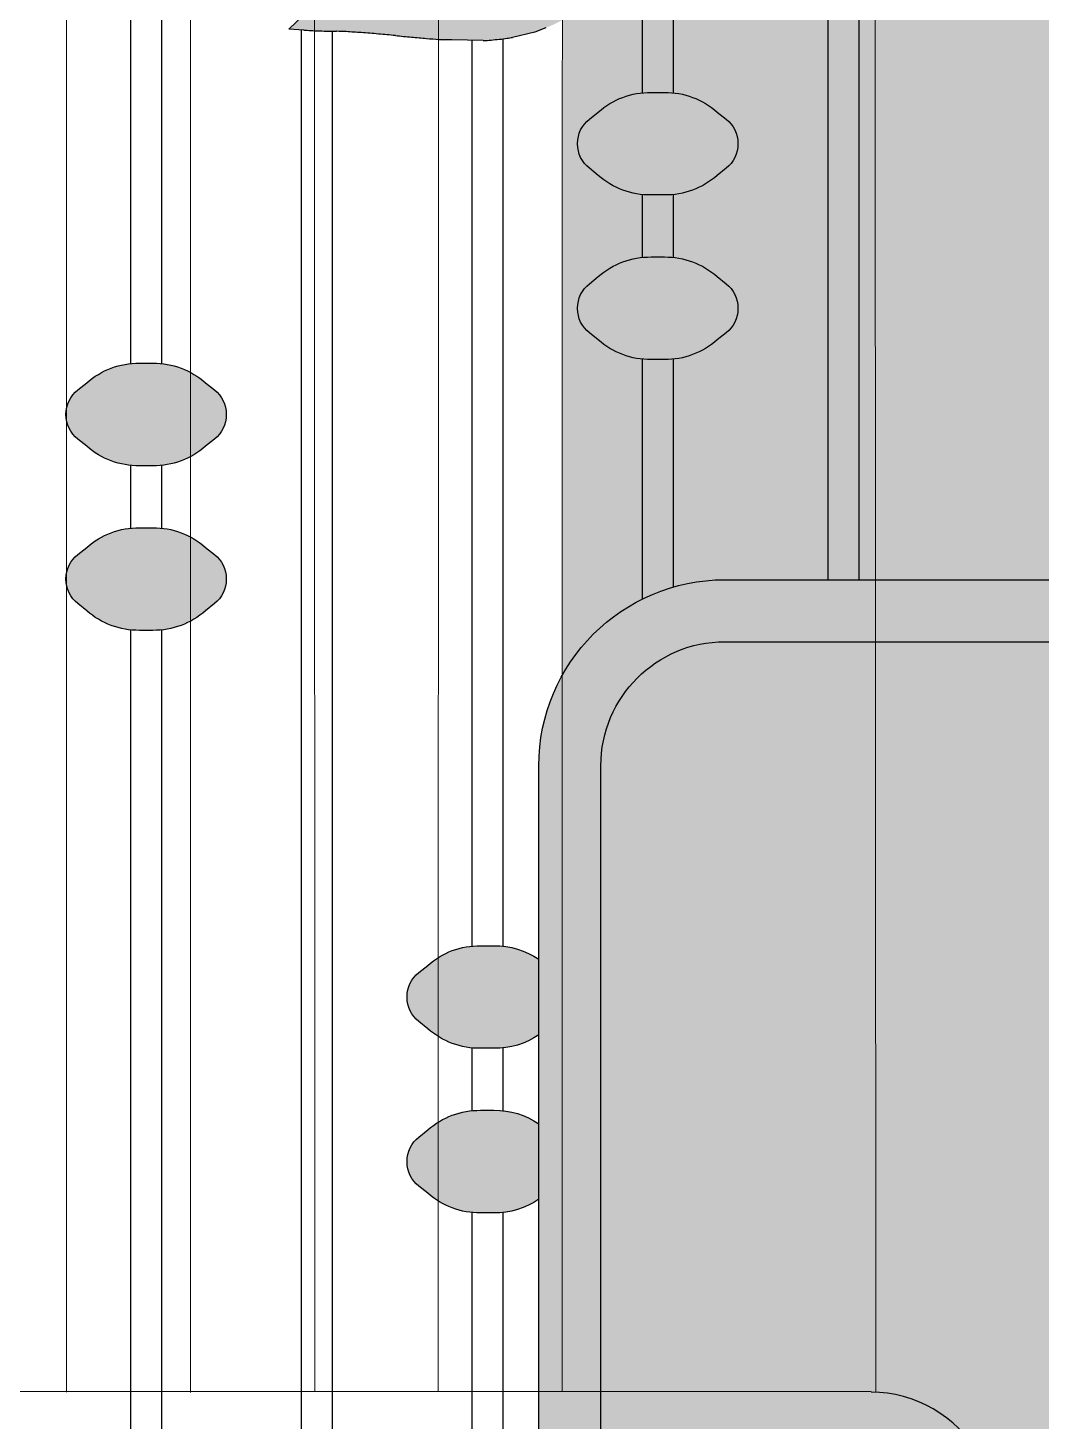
# Model space of a CAD drawing. Header units: millimetres. Extents: x 35877 to 3066687, y -650199 to -40525.
# Drawn here: x 147960.05 to 147976.39, y -179693.07 to -179670.59 of the extents above; entities that cross this region are included whole.
import ezdxf

# ---------------------------------------------------------------- set-up
doc = ezdxf.new("R2010")
doc.units = ezdxf.units.MM
doc.header["$MEASUREMENT"] = 0
for name, color, linetype, lineweight in [('A8_FURNITURE', 32, 'Continuous', 30), ('dim05', 1, 'Continuous', 13), ('Elevation 4.5', 206, 'Continuous', 5), ('FURNITURE', 32, 'Continuous', 9), ('NAME PLATE', 7, 'Continuous', 25)]:
    doc.layers.add(name, color=color, linetype=linetype, lineweight=lineweight)

msp = doc.modelspace()

# ---------------------------------------------------------------- hatches: boundary and pattern name
at = {"layer": 'dim05', "lineweight": 0, "true_color": 0xa47149, "transparency": 33554630}
h = msp.add_hatch(color=35, dxfattribs=at)
h.dxf.hatch_style = 1
h.paths.add_polyline_path([(147979.449789478, -179641.6331547945), (147933.4576986658, -179641.6331547945), (147933.4653480765, -179733.5924795683), (147979.4574388888, -179733.5924795683), (147979.4561995909, -179718.6939470796), (147973.4574388888, -179718.6939470796), (147973.4574388888, -179721.5924795683, -0.4142135623730951), (147970.4574388888, -179724.5924795683), (147942.4598855301, -179724.5924795683, -0.4142135623730951), (147939.4598855301, -179721.5924795683), (147939.4598855301, -179652.5983796132, -0.4142135623730951), (147942.4598855301, -179649.5983796132), (147970.4574388888, -179649.5983796132, -0.4142135623730951), (147973.4574388888, -179652.5983796132), (147973.4574388888, -179679.4940819625), (147979.4529388463, -179679.4940819625)])
h = msp.add_hatch(color=35, dxfattribs=at)
h.dxf.hatch_style = 1
h.paths.add_polyline_path([(147979.4529388463, -179679.4940819625), (147971.2907722221, -179679.4940819625, 0.4142135623730951), (147968.2907722221, -179682.4940819625), (147968.2907722221, -179715.6939470796, 0.4142135623730951), (147971.2907722221, -179718.6939470796), (147979.4561995909, -179718.6939470796), (147979.4561164083, -179717.6939470796), (147971.2907722221, -179717.6939470796, -0.4142135623730951), (147969.2907722221, -179715.6939470796), (147969.2907722221, -179682.4940819625, -0.4142135623730951), (147971.2907722221, -179680.4940819625), (147979.4530220289, -179680.4940819625)])
h = msp.add_hatch(color=35, dxfattribs=at)
h.dxf.hatch_style = 1
h.paths.add_polyline_path([(147979.4530220289, -179680.4940819625), (147971.2907722221, -179680.4940819625, 0.414213562373095), (147969.2907722221, -179682.4940819625), (147969.2907722221, -179715.6939470796, 0.4142135623730951), (147971.2907722221, -179717.6939470796), (147979.4561164083, -179717.6939470796)])
at = {"layer": 'Elevation 4.5', "lineweight": 0, "true_color": 0x000000, "transparency": 33554628}
h = msp.add_hatch(color=18, dxfattribs=at)
h.dxf.hatch_style = 1
edge = h.paths.add_edge_path()
edge.add_arc((147986.5319361, -179678.9935599527), 22.71277757108558, 507.18851789711357, 507.8382754307384, ccw=False)
edge.add_arc((147981.2518249116, -179675.5892626974), 16.43035654375045, 506.36276235670414, 507.1885178933482, ccw=False)
edge.add_arc((147982.2305269565, -179676.240459024), 17.60590507442646, 505.7126965902337, 506.36267839571167, ccw=False)
edge.add_arc((147968.2416504912, -179666.7024361917), 0.674793347500813, 498.8310564494863, 505.71269656689344, ccw=False)
edge.add_arc((147968.6383671228, -179667.0493556942), 1.201801152872894, 484.0079692633073, 498.83105645645423, ccw=False)
edge.add_arc((147968.6167874319, -179667.0173720836), 1.163218327600577, 468.8201198875571, 484.007969265302, ccw=False)
edge.add_arc((147968.5795511419, -179666.9081230005), 1.047797777297143, 452.784597418169, 468.8200135968284, ccw=False)
edge.add_arc((147968.5656806445, -179666.6229488653), 0.7622865198643559, 432.43001919093206, 452.78459742634254, ccw=False)
edge.add_arc((147968.4064739969, -179667.1257456653), 1.289687106465092, 425.01576951251707, 432.4300191824818, ccw=False)
edge.add_arc((147967.8429037139, -179668.3351950067), 2.62399560651567, 420.65778612325323, 425.015769527549, ccw=False)
edge.add_arc((147967.2353527773, -179669.4159714511), 3.863832637452334, 417.08159717631605, 420.65778610862327, ccw=False)
edge.add_arc((147964.6531476585, -179673.4046431597), 8.615388727239672, 415.1179514214472, 417.0815971825976, ccw=False)
edge.add_arc((147937.1744052111, -179712.8208087793), 56.66448235709579, 414.95139004013964, 415.11795143395045, ccw=False)
edge.add_arc((147950.6543203839, -179693.6042148826), 33.19140002734221, 414.70247114536494, 414.95138999453985, ccw=False)
edge.add_arc((147930.0366982699, -179722.7261900972), 68.87298886579251, 414.599881686053, 414.7024711920124, ccw=False)
edge.add_arc((147969.7863212081, -179666.7932815577), 0.2543122433924807, 409.23396222174586, 414.5998816835639, ccw=False)
edge.add_arc((147969.941164147, -179666.6136791679), 0.01717651394238802, 298.2086449427716, 409.2339621064502, ccw=False)
edge.add_arc((147969.2627610428, -179665.3489209806), 1.452392192579913, 293.39255604367804, 298.2086449264236, ccw=False)
edge.add_arc((147969.1916378334, -179665.1845063378), 1.631530925651959, 287.9265988577175, 293.39255603968763, ccw=False)
edge.add_arc((147969.0269718587, -179664.6754987128), 2.166510967779784, 283.5076512464655, 287.9265988597203, ccw=False)
edge.add_line((147969.5330151163, -179666.7820812522), (147969.348710159, -179666.826354989))
edge.add_line((147969.348710159, -179666.826354989), (147969.3577593543, -179666.9813413802))
edge.add_arc((147970.109567547, -179666.9374455315), 0.7530885764697608, 183.3415367850405, 189.8132274063442)
edge.add_arc((147974.801475539, -179666.1258967546), 5.514665208493895, 189.8132273977349, 191.3045693805245)
edge.add_arc((147975.4521605571, -179665.9958300195), 6.178222552240888, 191.3045063873774, 192.83882660824)
edge.add_arc((147975.7033466406, -179665.9385876434), 6.435848517784304, 192.8387855309574, 194.327813124649)
edge.add_arc((147957.787762828, -179670.514475666), 12.0548760364553, 372.79593632246485, 374.32781313336847, ccw=False)
edge.add_arc((147965.6505324094, -179668.7286846841), 3.991862026780903, 369.3030193230325, 372.795936313089, ccw=False)
edge.add_arc((147966.2635365468, -179668.6282638999), 3.370687006033028, 365.4349192712607, 369.3029465733015, ccw=False)
edge.add_arc((147963.1128456124, -179668.9280293578), 6.535606071972467, 363.0776751452507, 365.434919261805, ccw=False)
edge.add_arc((147967.0363218637, -179668.7170746833), 2.606462683265474, 348.2130280679449, 363.0776751474744, ccw=False)
edge.add_arc((147967.8321149163, -179668.8831356757), 1.793527977553087, 328.5414436490827, 348.21302806692677, ccw=False)
edge.add_arc((147967.8970108089, -179668.9228393899), 1.717449979413286, 308.3756672838874, 328.5414436466636, ccw=False)
edge.add_arc((147967.5699058539, -179668.5097754031), 2.244346087587395, 291.87328044192355, 308.37566728397655, ccw=False)
edge.add_line((147968.4060483248, -179670.5925512261), (147968.2269342311, -179670.6644576211))
edge.add_line((147968.2269342311, -179670.6644576211), (147967.8676849296, -179670.7462573169))
edge.add_arc((147967.5727164922, -179669.2067905891), 1.567470632925063, 277.56564977978604, 280.84665759657577, ccw=False)
edge.add_arc((147967.0297100597, -179665.118451306), 5.691712875962254, 276.30901441719755, 277.5656498050415, ccw=False)
edge.add_arc((147966.9682637307, -179664.562679091), 6.250871535311828, 275.0656264996744, 276.3090143952424, ccw=False)
edge.add_arc((147967.0986849616, -179666.0339888537), 4.773792622310335, 273.5437563876856, 275.06562649984016, ccw=False)
edge.add_line((147967.3937568561, -179670.7986534356), (147966.886917111, -179670.7829396394))
edge.add_line((147966.886917111, -179670.7829396394), (147966.7609854842, -179670.7829396394))
edge.add_arc((147966.7609854846, -179669.7343633833), 1.048576256143861, 265.59734921097856, 269.99999997773614, ccw=False)
edge.add_arc((147968.9352841381, -179641.4939110332), 29.37260710579882, 265.2029313430513, 265.59734923576883, ccw=False)
edge.add_arc((147968.7316368662, -179643.9210214686), 26.9369681186945, 264.689736578647, 265.20285114690364, ccw=False)
edge.add_arc((147969.7127281311, -179633.3661626641), 37.53732586980061, 264.28949384960623, 264.68967636624086, ccw=False)
edge.add_arc((147964.0047808752, -179690.4465104723), 19.82770500941959, 444.2894938446994, 445.0815518794412)
edge.add_arc((147963.9241378765, -179691.3834470251), 20.76810566715427, 445.0815098229188, 445.8465121889648)
edge.add_arc((147964.0881159659, -179689.1252623181), 18.50397515314464, 445.8464822961825, 446.602538210004)
edge.add_arc((147964.9976190501, -179673.8051200394), 3.156859616249403, 446.6025382128933, 449.3996516514537)
edge.add_arc((147965.1142285449, -179662.6766022513), 7.972269097740296, 268.96301938768136, 269.39965163686344, ccw=False)
edge.add_line((147964.9699485083, -179670.647565671), (147964.2597561034, -179670.6117989463))
edge.add_arc((147948.135468717, -179653.3034746025), 23.65524752161354, 312.9716816911183, 316.0595494074697)
edge.add_arc((147953.6279289657, -179658.6185696467), 16.01214733226215, 316.1165142699844, 317.103223198142)
edge.add_arc((147962.5227324965, -179666.8831987365), 3.870416654803198, 317.1032232022504, 319.9367719981558)
edge.add_arc((148041.1018180833, -179732.9667873432), 98.80242968147073, 499.8483155018872, 499.9367720008196, ccw=False)
edge.add_arc((148027.8902472729, -179721.8213515115), 81.51757089850346, 499.7442981335809, 499.84824900162573, ccw=False)
edge.add_arc((148024.5987895572, -179719.0344507875), 77.20474009557171, 499.6546188707312, 499.7442492773851, ccw=False)
edge.add_arc((147970.2610068867, -179672.8786184395), 5.909891156234724, 499.0555394568858, 499.6546188897753, ccw=False)
edge.add_arc((147959.9226933828, -179663.9092389856), 7.776981894013973, 319.0555394373171, 322.7772869498338)
edge.add_arc((147946.5895055763, -179653.780465375), 24.52111375975269, 322.7772869481498, 324.358603487159)
edge.add_arc((147944.6965806486, -179652.4231945174), 26.85035160999695, 324.3586034888878, 325.9132567067927)
edge.add_arc((147950.2118460471, -179656.1554491693), 20.19093142486694, 325.9132567050606, 327.8382754334737)
edge = h.paths.add_edge_path(flags=16)
edge.add_arc((147968.6541710036, -179666.4627042881), 0.2322651146118047, 320.0565319747831, 335.5046511043514)
edge.add_arc((147968.7061454972, -179666.4863853343), 0.1751499683182469, 335.5046511316532, 368.709610807853)
edge.add_arc((147968.7153664106, -179666.4849727533), 0.1658214834924032, 368.7096107950683, 403.3021900527262)
edge.add_arc((147968.7529978056, -179666.4495080047), 0.1141120038685766, 403.3021900449339, 446.9972035332137)
edge.add_arc((147968.7537061257, -179666.4360050619), 0.1005904958060329, 446.9972035441938, 494.9999851013681)
edge.add_arc((147968.7502316, -179666.4325305724), 0.09567680006221069, 494.9999690421509, 528.6741215180718)
edge.add_arc((147968.9101147372, -179666.4645534794), 0.2587353297781608, 528.674121517435, 544.70662123329)
edge.add_arc((147968.9234676705, -179666.4634541149), 0.272133442740565, 184.7066212300402, 200.3928668957784)
edge.add_arc((147968.7890070293, -179666.5134405249), 0.1286820390840577, 200.3928669125619, 227.8553518017901)
edge.add_arc((147968.7989031736, -179666.5025053875), 0.1434302898713241, 227.8553517775366, 249.4408274158013)
edge.add_arc((147968.772521509, -179666.5728448147), 0.06830621089635083, 249.4408274535614, 287.0166619993391)
edge.add_arc((147968.7679818661, -179666.5580117408), 0.08381841382622764, 287.016661967595, 320.0565319813447)
edge = h.paths.add_edge_path(flags=16)
edge.add_arc((147967.6857426403, -179667.8725554866), 0.3224896342936749, 416.488537542685, 435.4540182361438)
edge.add_arc((147967.6412546922, -179668.0440098632), 0.4996217341068242, 435.4540182223546, 449.1167772766733)
edge.add_arc((147967.6406718001, -179668.0818198317), 0.5374361954011544, 449.116777292074, 462.3035776651715)
edge.add_arc((147967.6250005492, -179668.0099665421), 0.4638938039961975, 462.3035776448494, 477.0290246828616)
edge.add_arc((147967.6970084174, -179668.1511131334), 0.622347246046015, 477.0290246944884, 488.8525266191497)
edge.add_arc((147967.8088149973, -179668.289911712), 0.8005767519077509, 488.852526620897, 498.6414718494698)
edge.add_arc((147969.4604883559, -179669.7439342783), 3.00107817356593, 498.6414718435628, 502.7750812498119)
edge.add_arc((148020.9181447169, -179708.8377065484), 67.62470719938264, 502.7750812519495, 503.2057149838819)
edge.add_arc((147932.3247041987, -179642.5751266013), 43.00768952093476, 322.362346444899, 323.20571498449453, ccw=False)
edge.add_arc((147960.5359785209, -179664.3302825939), 7.382378137841509, 319.25591349601183, 322.36234644444687, ccw=False)
edge.add_arc((147961.6375267833, -179665.2792392186), 5.928443046414641, 315.6701561243863, 319.2559134963909, ccw=False)
edge.add_arc((147951.135682344, -179655.0202336992), 20.60958506176154, 314.2519931123239, 315.6701561233273, ccw=False)
edge.add_arc((147978.4614413843, -179683.0689578258), 18.5494245306522, 494.2519931123489, 495.1327331369088)
edge.add_arc((147969.0523806147, -179673.7033910037), 5.27372242245683, 495.1327331428471, 497.3791390206788)
edge.add_arc((147970.8335232668, -179675.3424328874), 7.694244565161012, 497.379139006891, 498.5496968411185)
edge.add_arc((147965.0823624816, -179670.2631218455), 0.02122358009796283, 498.549696821558, 572.6178815668867)
edge.add_arc((147965.1701032584, -179670.2069706873), 0.125393616470867, 212.6178815554509, 264.115143123585)
edge.add_arc((147965.7000992815, -179665.0650142767), 5.294591959775962, 264.1151431314591, 267.5967918650779)
edge.add_arc((147965.6462764482, -179666.347471875), 4.011005426326134, 267.5967918650412, 272.6627130661531)
edge.add_arc((147965.7074198606, -179667.6621974841), 2.694858799206424, 272.6627130656112, 279.4880150805329)
edge.add_arc((147965.6515448988, -179667.3278722877), 3.033820962743133, 279.4880150801967, 294.1875493503518)
edge.add_arc((147965.9406000657, -179667.9714231892), 2.328334852051495, 294.187549350941, 312.1125866089341)
edge.add_arc((147966.13857248, -179668.1904268668), 2.033113430747092, 312.1125866110718, 331.436589996265)
edge.add_arc((147966.3199699345, -179668.2891749734), 1.826579595609213, 331.436513702412, 352.379205025697)
edge.add_arc((147966.7182832517, -179668.342468462), 1.424716814798801, 352.3792050319467, 363.8392714698197)
edge.add_arc((147966.8314796126, -179668.3348720354), 1.311265848237073, 363.8392714641251, 376.0342070607451)
edge.add_arc((147967.0875318247, -179668.2612847776), 1.044849219870216, 376.0342070657481, 389.5828357131268)
edge.add_arc((147967.6336095157, -179667.9512858198), 0.4169159444802546, 389.5828357105138, 416.4885375356303)
h = msp.add_hatch(color=18, dxfattribs=at)
h.dxf.hatch_style = 1
h.paths.add_polyline_path([(147971.5008910515, -179672.457292479, 0.2335693837455621), (147971.3108576618, -179672.0571525128), (147971.1661879937, -179671.9428531305, 0.1866468864992518), (147970.3161152182, -179671.6263566406), (147970.0997819932, -179671.6263566406, 0.1866468864992447), (147969.2497092176, -179671.9428531305), (147969.1050395496, -179672.0571525129, 0.2294381312187929), (147968.9150061599, -179672.4494798003, 0.2335693837448415), (147969.1050395496, -179672.8496197664), (147969.2497092176, -179672.9639191487, 0.1866468864992493), (147970.0997819932, -179673.2804156387), (147970.3161152182, -179673.2804156387, 0.1866468864992456), (147971.1661879937, -179672.9639191487), (147971.3108576617, -179672.8496197665, 0.2294381312761698)])
h = msp.add_hatch(color=18, dxfattribs=at)
h.dxf.hatch_style = 1
h.paths.add_polyline_path([(147971.5008910515, -179675.111351477, 0.2335693837455621), (147971.3108576618, -179674.7112115109), (147971.1661879937, -179674.5969121286, 0.1866468864992518), (147970.3161152182, -179674.2804156387), (147970.0997819932, -179674.2804156387, 0.1866468864992447), (147969.2497092176, -179674.5969121286), (147969.1050395496, -179674.7112115109, 0.2294381312187929), (147968.9150061599, -179675.1035387984, 0.2335693837448415), (147969.1050395496, -179675.5036787645), (147969.2497092176, -179675.6179781468, 0.1866468864992493), (147970.0997819932, -179675.9344746367), (147970.3161152182, -179675.9344746367, 0.1866468864992456), (147971.1661879937, -179675.6179781468), (147971.3108576617, -179675.5036787646, 0.2294381312761698)])
h = msp.add_hatch(color=18, dxfattribs=at)
h.dxf.hatch_style = 1
h.paths.add_polyline_path([(147963.2515027118, -179676.8251760044, 0.2335693837455621), (147963.0614693222, -179676.4250360383), (147962.9167996541, -179676.310736656, 0.1866468864992518), (147962.0667268785, -179675.994240166), (147961.8503936536, -179675.994240166, 0.1866468864992447), (147961.000320878, -179676.310736656), (147960.8556512099, -179676.4250360383, 0.2294381312187929), (147960.6656178203, -179676.8173633257, 0.2335693837448415), (147960.8556512099, -179677.2175032919), (147961.000320878, -179677.3318026742, 0.1866468864992493), (147961.8503936536, -179677.6482991641), (147962.0667268785, -179677.6482991641, 0.1866468864992456), (147962.9167996541, -179677.3318026742), (147963.0614693221, -179677.2175032919, 0.2294381312761698)])
h = msp.add_hatch(color=18, dxfattribs=at)
h.dxf.hatch_style = 1
h.paths.add_polyline_path([(147963.2515027118, -179679.4870476812, 0.2335693837455621), (147963.0614693222, -179679.0869077151), (147962.9167996541, -179678.9726083328, 0.1866468864992518), (147962.0667268785, -179678.6561118428), (147961.8503936536, -179678.6561118428, 0.1866468864992447), (147961.000320878, -179678.9726083328), (147960.8556512099, -179679.0869077151, 0.2294381312187929), (147960.6656178203, -179679.4792350025, 0.2335693837448415), (147960.8556512099, -179679.8793749687), (147961.000320878, -179679.993674351, 0.1866468864992493), (147961.8503936536, -179680.3101708409), (147962.0667268785, -179680.3101708409, 0.1866468864992456), (147962.9167996541, -179679.993674351), (147963.0614693221, -179679.8793749687, 0.2294381312761698)])
h = msp.add_hatch(color=18, dxfattribs=at)
h.dxf.hatch_style = 1
h.paths.add_polyline_path([(147968.2907722221, -179685.6163103193, 0.1540341310282323), (147967.566319105, -179685.3977276645), (147967.34998588, -179685.3977276645, 0.1866468864992425), (147966.4999131044, -179685.7142241545), (147966.3552434364, -179685.8285235368, 0.2294381312187928), (147966.1652100467, -179686.2208508242, 0.2335693837448415), (147966.3552434364, -179686.6209907904), (147966.4999131044, -179686.7352901727, 0.1866468864992494), (147967.34998588, -179687.0517866626), (147967.566319105, -179687.0517866626, 0.154034131035368), (147968.2907722221, -179686.8332040079)])
h = msp.add_hatch(color=18, dxfattribs=at)
h.dxf.hatch_style = 1
h.paths.add_polyline_path([(147968.2907722221, -179688.2625566387, 0.1540341310282323), (147967.566319105, -179688.0439739839), (147967.34998588, -179688.0439739839, 0.1866468864992425), (147966.4999131044, -179688.3604704739), (147966.3552434364, -179688.4747698562, 0.2294381312187928), (147966.1652100467, -179688.8670971436, 0.2335693837448415), (147966.3552434364, -179689.2672371098), (147966.4999131044, -179689.3815364921, 0.1866468864992494), (147967.34998588, -179689.698032982), (147967.566319105, -179689.698032982, 0.154034131035368), (147968.2907722221, -179689.4794503273)])
at = {"layer": 'NAME PLATE', "lineweight": 0, "true_color": 0x000000, "transparency": 33554687}
h = msp.add_hatch(color=18, dxfattribs=at)
h.dxf.hatch_style = 1
h.set_gradient(color1=(153, 155, 55), color2=(229, 232, 120), name='INVCYLINDER')
h.paths.add_polyline_path([(147973.7094641977, -179654.6665590315, 0.4109880837196706), (147968.6722667083, -179649.6845928306), (147968.6722667083, -179692.6306767854), (147973.7094641977, -179692.6270269951)], flags=17)
h.paths.add_polyline_path([(147973.7096314156, -179696.6445647511, 0.9852287181319922), (147973.6472284243, -179692.6461028035), (147968.6722667083, -179692.6306767854), (147968.6722667083, -179719.5914361134), (147944.6101229017, -179719.5914361134), (147944.6101229017, -179649.6842894712, 0.4142438736979137), (147939.6274416294, -179654.6665590745), (147939.5801754975, -179719.6160929557, 0.4139882622943566), (147944.580174018, -179724.6199393746), (147968.6294879146, -179724.6384401274, 0.4196556007892562), (147973.7381257069, -179719.6112108399)])

# ---------------------------------------------------------------- linework, layer by layer
at = {"layer": 'A8_FURNITURE', "linetype": 'ByBlock', "lineweight": 15, "transparency": 33554687}
for p, q in [((147960.6706987901, -179649.638371037, 2.386277242904157), (147960.6739940923, -179692.5966465801)), ((147962.670699286, -179649.6385039825, 2.384537402067849), (147962.6739953993, -179692.6010634376)), ((147964.6714511766, -179649.638636978, -0.1817113195797617), (147964.6782359095, -179692.58677418, -160.2193061978)), ((147966.6694378687, -179692.5850774117, -160.2096370109974), (147966.6722071007, -179649.6387699737, -0.182592512647517)), ((147973.7094045316, -179654.619273268, -42.33362148404757), (147973.7261661474, -179692.599733232, -172.4779544589025))]:
    msp.add_line(p, q, dxfattribs=at)
at = {"layer": 'A8_FURNITURE', "linetype": 'ByBlock', "transparency": 33554687}
msp.add_line((147950.6491431773, -179692.5957949382, 0.1018996002810582), (147973.6483149738, -179692.5791304823), dxfattribs=at)
at = {"layer": 'A8_FURNITURE', "linetype": 'ByBlock', "lineweight": 15, "transparency": 33554687}
msp.add_lwpolyline([(147968.6694372222, -179692.5833731468), (147968.6722070424, -179649.6389029191)], dxfattribs=at)
at = {"layer": 'A8_FURNITURE', "linetype": 'ByBlock', "transparency": 33554687}
msp.add_arc((147973.6483149738, -179694.5982173809), 1.999999924652877, 269.9840513279893, 90, dxfattribs=at)
at = {"layer": 'Elevation 4.5', "color": 18, "lineweight": 30, "true_color": 0x000000, "transparency": 33554687}
for p, q in [((147969.9579486057, -179657.8278390158), (147969.9579486057, -179671.6403937718)), ((147970.4579486057, -179657.8452134162), (147970.4579486057, -179671.6403937717)), ((147961.708560266, -179665.0796576352), (147961.708560266, -179671.2781297167)), ((147962.208560266, -179665.0796576352), (147962.208560266, -179671.2612015792)), ((147964.2597561034, -179670.6117989463), (147964.7505448262, -179670.1378708728)), ((147964.5004161208, -179670.6285989066), (147964.2597561034, -179670.6117989463)), ((147968.4060468157, -179670.592551832), (147968.2269342311, -179670.6644576211)), ((147964.4583563793, -179670.6256628062), (147964.4583563793, -179693.6328300552)), ((147964.9583563793, -179670.6473474131), (147964.9583563793, -179693.6328300552)), ((147966.886917111, -179670.7829396394), (147966.7609844431, -179670.7829396394)), ((147967.3937568562, -179670.7986534356), (147966.886917111, -179670.7829396394)), ((147967.2081524925, -179670.7928990543), (147967.2081524925, -179685.403952117)), ((147967.7081524924, -179670.7695849381), (147967.7081524925, -179685.4039521169)), ((147968.2269342311, -179670.6644576211), (147967.8676849296, -179670.7462573169)), ((147961.708560266, -179671.2781297167), (147961.708560266, -179676.0082772972)), ((147962.208560266, -179671.2612015792), (147962.208560266, -179676.0082772972)), ((147969.9579486057, -179673.282003865), (147969.9579486057, -179674.2944527698)), ((147970.4579486057, -179673.282003865), (147970.4579486057, -179674.2944527698)), ((147969.9579486057, -179675.936062863), (147969.9579486057, -179679.8064098829)), ((147970.4579486057, -179675.936062863), (147970.4579486057, -179679.6119985452)), ((147961.708560266, -179677.6498873904), (147961.708560266, -179678.6623362953)), ((147962.208560266, -179677.6498873904), (147962.208560266, -179678.6623362952)), ((147961.708560266, -179680.3039463885), (147961.708560266, -179691.0824376911)), ((147962.208560266, -179680.3039463885), (147962.208560266, -179691.0828829227)), ((147962.208560266, -179686.1008388505), (147962.2085602661, -179695.5287167164)), ((147961.708560266, -179686.3639311126), (147961.708560266, -179695.5680865199)), ((147967.2081524925, -179687.0455622102), (147967.2081524925, -179688.058011115)), ((147967.7081524925, -179687.0455622102), (147967.7081524925, -179688.058011115)), ((147967.2081524925, -179689.6996212082), (147967.2081524925, -179704.7851263775)), ((147967.7081524925, -179689.6996212082), (147967.7081524925, -179704.7851263775))]:
    msp.add_line(p, q, dxfattribs=at)
for points in [[(147972.9574388888, -179679.4940819625), (147972.9574388888, -179652.5983796132, 0.4142135623730951), (147970.4574388888, -179650.0983796132), (147942.4598855301, -179650.0983796132, 0.4142135623730951), (147939.9598855301, -179652.5983796132), (147939.9598855301, -179721.5924795683, 0.4142135623730951), (147942.4598855301, -179724.0924795683), (147970.4574388888, -179724.0924795683, 0.4142135623730951), (147972.9574388888, -179721.5924795683), (147972.9574388888, -179718.6939470796)], [(147968.2907722221, -179686.8332040079, -0.1540341310353647), (147967.566319105, -179687.0517866626), (147967.34998588, -179687.0517866626, -0.1866468864992491), (147966.4999131044, -179686.7352901727), (147966.3552434364, -179686.6209907904, -0.2294381312374742), (147966.1652100467, -179686.2286635029), (147966.1652100467, -179686.2208508242, -0.2294381312374741), (147966.3552434364, -179685.8285235368), (147966.4999131044, -179685.7142241545, -0.1866468864992491), (147967.34998588, -179685.3977276645), (147967.566319105, -179685.3977276645, -0.1540341310282269), (147968.2907722221, -179685.6163103193)], [(147968.2907722221, -179689.4872630059, -0.1540341310315644), (147967.566319105, -179689.7058456607), (147967.34998588, -179689.7058456607, -0.1866468864992491), (147966.4999131044, -179689.3893491707), (147966.3552434364, -179689.2750497884, -0.2294381312374742), (147966.1652100467, -179688.882722501), (147966.1652100467, -179688.8749098223, -0.2294381312374741), (147966.3552434364, -179688.4825825348), (147966.4999131044, -179688.3682831526, -0.1866468864992491), (147967.34998588, -179688.0517866626), (147967.566319105, -179688.0517866626, -0.1540341310319655), (147968.2907722221, -179688.2703693174)]]:
    msp.add_lwpolyline(points, format="xyb", dxfattribs=at)
for points in [[(147971.5008910515, -179672.457292479), (147971.5008910515, -179672.4651051577, -0.2294381312374742), (147971.3108576618, -179672.8574324452), (147971.1661879937, -179672.9717318274, -0.1866468864992491), (147970.3161152182, -179673.2882283174), (147970.0997819932, -179673.2882283174, -0.1866468864992491), (147969.2497092176, -179672.9717318274), (147969.1050395496, -179672.8574324452, -0.2294381312374742), (147968.9150061599, -179672.4651051577), (147968.9150061599, -179672.457292479, -0.2294381312374741), (147969.1050395496, -179672.0649651916), (147969.2497092176, -179671.9506658093, -0.1866468864992491), (147970.0997819932, -179671.6341693193), (147970.3161152182, -179671.6341693193, -0.1866468864992491), (147971.1661879937, -179671.9506658093), (147971.3108576618, -179672.0649651916, -0.2294381312374741)], [(147971.5008910515, -179675.1113514771), (147971.5008910515, -179675.1191641558, -0.2294381312374742), (147971.3108576618, -179675.5114914432), (147971.1661879937, -179675.6257908255, -0.1866468864992491), (147970.3161152182, -179675.9422873155), (147970.0997819932, -179675.9422873155, -0.1866468864992491), (147969.2497092176, -179675.6257908255), (147969.1050395496, -179675.5114914432, -0.2294381312374742), (147968.9150061599, -179675.1191641558), (147968.9150061599, -179675.1113514771, -0.2294381312374741), (147969.1050395496, -179674.7190241896), (147969.2497092176, -179674.6047248073, -0.1866468864992491), (147970.0997819932, -179674.2882283174), (147970.3161152182, -179674.2882283174, -0.1866468864992491), (147971.1661879937, -179674.6047248073), (147971.3108576618, -179674.7190241896, -0.2294381312374741)], [(147963.2515027118, -179676.8251760045), (147963.2515027118, -179676.8329886831, -0.2294381312374742), (147963.0614693222, -179677.2253159706), (147962.9167996541, -179677.3396153529, -0.1866468864992491), (147962.0667268785, -179677.6561118428), (147961.8503936536, -179677.6561118428, -0.1866468864992491), (147961.000320878, -179677.3396153529), (147960.8556512099, -179677.2253159706, -0.2294381312374742), (147960.6656178203, -179676.8329886831), (147960.6656178203, -179676.8251760045, -0.2294381312374741), (147960.85565121, -179676.432848717), (147961.000320878, -179676.3185493347, -0.1866468864992491), (147961.8503936536, -179676.0020528448), (147962.0667268785, -179676.0020528448, -0.1866468864992491), (147962.9167996541, -179676.3185493347), (147963.0614693222, -179676.432848717, -0.2294381312374741)], [(147963.2515027118, -179679.4792350025), (147963.2515027118, -179679.4870476812, -0.2294381312374742), (147963.0614693222, -179679.8793749687), (147962.9167996541, -179679.993674351, -0.1866468864992491), (147962.0667268785, -179680.3101708409), (147961.8503936536, -179680.3101708409, -0.1866468864992491), (147961.000320878, -179679.993674351), (147960.8556512099, -179679.8793749687, -0.2294381312374742), (147960.6656178203, -179679.4870476812), (147960.6656178203, -179679.4792350025, -0.2294381312374741), (147960.85565121, -179679.0869077151), (147961.000320878, -179678.9726083328, -0.1866468864992491), (147961.8503936536, -179678.6561118428), (147962.0667268785, -179678.6561118428, -0.1866468864992491), (147962.9167996541, -179678.9726083328), (147963.0614693222, -179679.0869077151, -0.2294381312374741)]]:
    msp.add_lwpolyline(points, format="xyb", close=True, dxfattribs=at)
for centre, radius, start, end in [((147964.867740624, -179665.3666865132), 5.274717938023607, 266.0067643554066, 267.2349449276309), ((147965.2447115, -179657.5613491523), 13.08915319337521, 267.2349539160567, 267.8578720971116), ((147965.2640142429, -179657.0447981794), 13.60606469751603, 267.8579505656633, 268.4765142992986), ((147965.1142285441, -179662.6766022523), 7.972269096788517, 268.4765259327647, 269.3996705361523), ((147964.9976190501, -179673.8051200397), 3.156859616601853, 86.60256285979308, 89.39960393816014), ((147964.0881159652, -179689.125262319), 18.50397515404232, 85.84647004990505, 86.60254241329626), ((147963.9241378772, -179691.3834470254), 20.7681056674129, 85.08149087703111, 85.84650128126525), ((147964.0047808758, -179690.4465104722), 19.8277050092522, 84.28947833092242, 85.08153203304683), ((147969.7127281344, -179633.3661626654), 37.53732586885415, 264.2895020406241, 264.6896553610246), ((147968.7316368664, -179643.9210214652), 26.93696812207203, 264.6897073106247, 265.2028474573912), ((147968.935284141, -179641.4939110335), 29.37260710572787, 265.2029279507487, 265.5973517088068), ((147966.7609854843, -179669.7343633837), 1.048576255737577, 265.5974186441493, 269.9999431039906), ((147967.0986849618, -179666.0339888546), 4.773792621397258, 273.5437563888302, 275.0655099281201), ((147966.9682637297, -179664.5626790919), 6.250871534586711, 275.0655374832239, 276.3088437040404), ((147967.0297100611, -179665.1184513058), 5.691712876012644, 276.308826927095, 277.5656545473367), ((147967.5727164919, -179669.2067905894), 1.567470632715429, 277.5656670727862, 280.8466576100855)]:
    msp.add_arc(centre, radius, start, end, dxfattribs=at)
at = {"layer": 'FURNITURE', "lineweight": 30, "transparency": 33554687}
for points in [[(147973.4574388888, -179679.4940819625), (147973.4574388888, -179652.5983796132, 0.414213562373095), (147970.4574388888, -179649.5983796132), (147942.4598855301, -179649.5983796132, 0.414213562373095), (147939.4598855301, -179652.5983796132), (147939.4598855301, -179721.5924795683, 0.414213562373095), (147942.4598855301, -179724.5924795683), (147970.4574388888, -179724.5924795683, 0.414213562373095), (147973.4574388888, -179721.5924795683), (147973.4574388888, -179718.6939470796)], [(147979.4574388888, -179718.6939470796), (147971.2907722221, -179718.6939470796, -0.4142135623730951), (147968.2907722221, -179715.6939470796), (147968.2907722221, -179682.4940819625, -0.4142135623730951), (147971.2907722221, -179679.4940819625), (147979.4574388888, -179679.4940819625)], [(147979.4574388888, -179717.6939470796), (147971.2907722221, -179717.6939470796, -0.4142135623730951), (147969.2907722221, -179715.6939470796), (147969.2907722221, -179682.4940819625, -0.4142135623730951), (147971.2907722221, -179680.4940819625), (147979.4574388888, -179680.4940819625)]]:
    msp.add_lwpolyline(points, format="xyb", dxfattribs=at)

doc.saveas('drawing.dxf')
